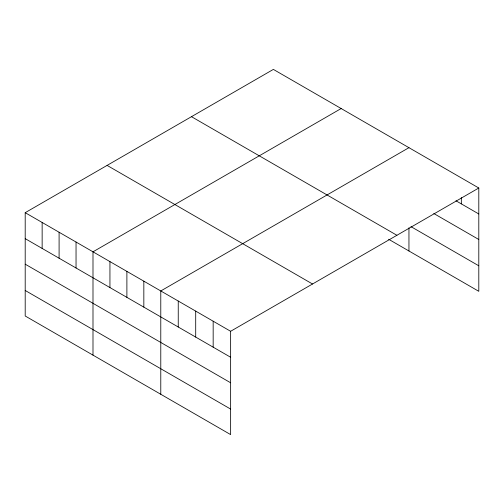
<?xml version="1.0" encoding="UTF-8"?>
<svg xmlns="http://www.w3.org/2000/svg" width="504" height="504" viewBox="0 0 504 504"><rect width="100%" height="100%" fill="white"/><g stroke="black" fill="none" stroke-linecap="round" stroke-linejoin="round"><path stroke-width="0.76" d="M478.8 188.005L273.37 69.401L25.2 212.682L25.2 315.995L230.63 434.599L230.63 331.279L478.8 188.005L478.8 291.318L388.615 239.255M341.164 108.536L92.994 251.817L92.994 355.137M408.952 147.678L160.782 290.959L160.782 394.279M455.969 200.781L478.8 213.967M433.805 213.513L478.8 239.494M410.968 226.63L478.8 265.797M191.476 116.682L396.906 235.286M107.094 165.394L312.524 283.998M25.2 212.682L230.63 331.279M25.2 238.644L230.63 357.248M25.2 264.172L230.63 382.775M25.2 290.474L230.63 409.072M461.336 197.593L461.336 203.887M408.952 227.789L408.952 250.998M213.167 321.199L213.167 347.168M195.703 311.119L195.703 337.088M178.246 301.039L178.246 327.001M143.835 281.175L143.835 307.138M126.888 271.385L126.888 297.354M109.941 261.601L109.941 287.57M76.041 242.033L76.041 267.996M59.094 232.249L59.094 258.212M42.147 222.466L42.147 248.428"/></g></svg>
